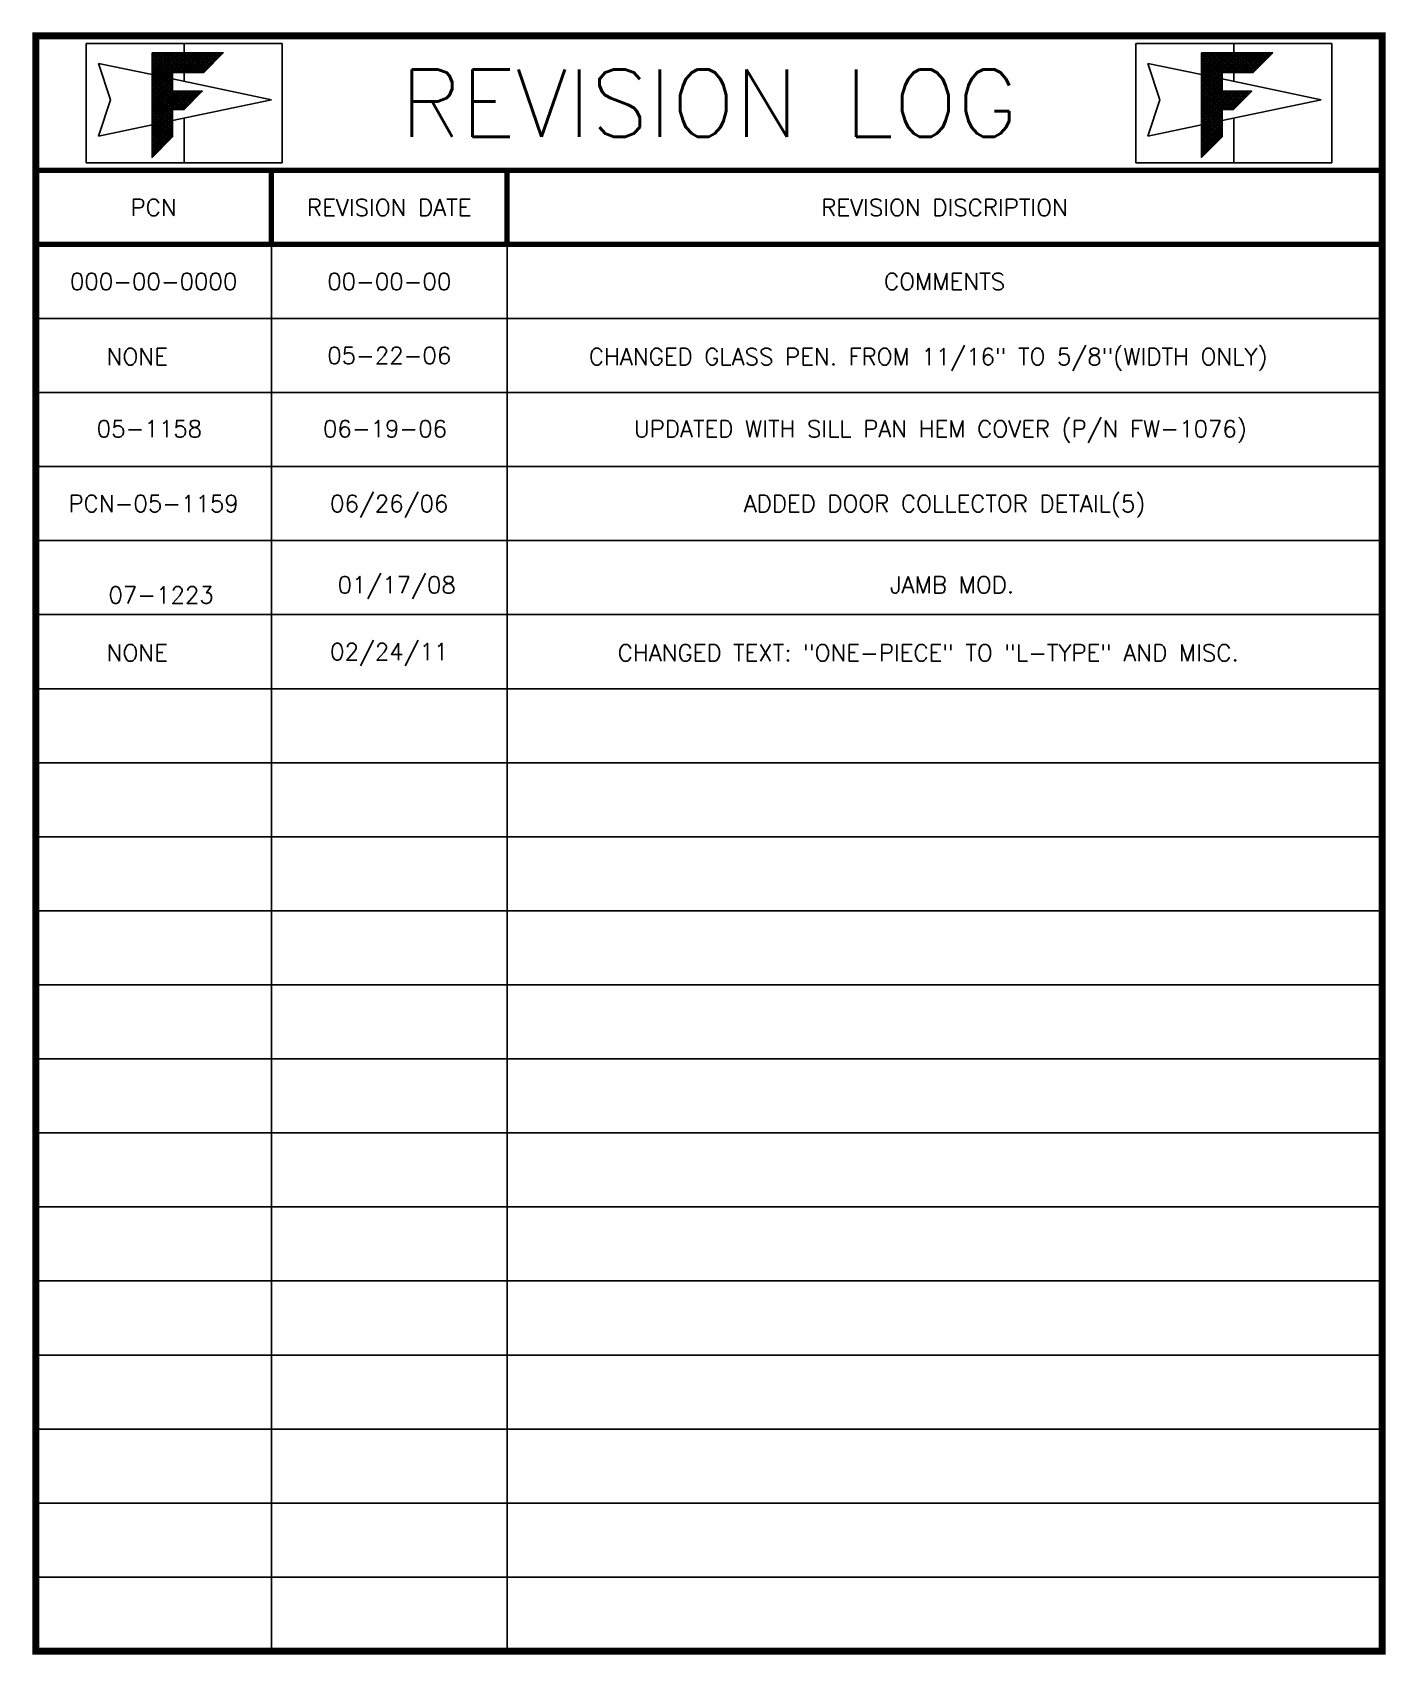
# Model space of a CAD drawing. Extents: x -7.7 to 55.8, y -21.7 to 30.1.
# Drawn here: x 35.67 to 55.77, y 3.45 to 27.55 of the extents above; entities that cross this region are included whole.
import ezdxf
from ezdxf.enums import TextEntityAlignment as Align

# ---------------------------------------------------------------- set-up
doc = ezdxf.new("R2010")
doc.units = 0
doc.header["$LTSCALE"] = 0.25
doc.header["$MEASUREMENT"] = 0
doc.layers.get('0').update_dxf_attribs({"linetype": 'CONTINUOUS'})
doc.layers.add('REVISION LOG', color=7, linetype='CONTINUOUS')
doc.styles.get("Standard").update_dxf_attribs({"font": 'simplex.shx'})

# ---------------------------------------------------------------- blocks, each defined once
blk = doc.blocks.new('*X40')
at = {"color": 0}
for p, q in [((7.2329, 10.2346), (7.4628, 10.4645)), ((7.2329, 10.2452), (7.4522, 10.4645)), ((7.2329, 10.2558), (7.4416, 10.4645)), ((7.2329, 10.2664), (7.431, 10.4645)), ((7.2329, 10.277), (7.4204, 10.4645)), ((7.2329, 10.2876), (7.4098, 10.4645)), ((7.2329, 10.2982), (7.3992, 10.4645)), ((7.2329, 10.3089), (7.3886, 10.4645)), ((7.2329, 10.3195), (7.378, 10.4645)), ((7.2329, 10.3301), (7.3674, 10.4645)), ((7.2329, 10.3407), (7.3568, 10.4645)), ((7.2329, 10.3513), (7.3462, 10.4645)), ((7.2329, 10.3619), (7.3356, 10.4645)), ((7.2329, 10.3725), (7.325, 10.4645)), ((7.2329, 10.3831), (7.3143, 10.4645)), ((7.2329, 10.3937), (7.3037, 10.4645)), ((7.2329, 10.4043), (7.2931, 10.4645)), ((7.2329, 10.4149), (7.2825, 10.4645)), ((7.2329, 10.4255), (7.2719, 10.4645)), ((7.2329, 10.4361), (7.2613, 10.4645)), ((7.2329, 10.4467), (7.2507, 10.4645)), ((7.2329, 10.4573), (7.2401, 10.4645)), ((7.3549, 10.3369), (7.2329, 10.4589)), ((7.3549, 10.3263), (7.2329, 10.4483)), ((7.3549, 10.3157), (7.2329, 10.4377)), ((7.3549, 10.3051), (7.2329, 10.4271)), ((7.3549, 10.2945), (7.2329, 10.4164)), ((7.3549, 10.3475), (7.2379, 10.4645)), ((7.3646, 10.3484), (7.2485, 10.4645)), ((7.3752, 10.3484), (7.2591, 10.4645)), ((7.3858, 10.3484), (7.2697, 10.4645)), ((7.3965, 10.3484), (7.2803, 10.4645)), ((7.4071, 10.3484), (7.2909, 10.4645)), ((7.4177, 10.3484), (7.3015, 10.4645)), ((7.4283, 10.3484), (7.3122, 10.4645)), ((7.4389, 10.3484), (7.3228, 10.4645)), ((7.4495, 10.3484), (7.3334, 10.4645)), ((7.4601, 10.3484), (7.344, 10.4645)), ((7.4707, 10.3484), (7.3546, 10.4645)), ((7.3573, 10.3484), (7.4734, 10.4645)), ((7.4813, 10.3484), (7.3652, 10.4645)), ((7.3679, 10.3484), (7.4841, 10.4645)), ((7.4919, 10.3484), (7.3758, 10.4645)), ((7.3785, 10.3484), (7.4947, 10.4645)), ((7.5025, 10.3484), (7.3864, 10.4645)), ((7.3892, 10.3484), (7.5053, 10.4645)), ((7.5131, 10.3484), (7.397, 10.4645)), ((7.3998, 10.3484), (7.5159, 10.4645)), ((7.5237, 10.3484), (7.4076, 10.4645)), ((7.4104, 10.3484), (7.5265, 10.4645)), ((7.5343, 10.3484), (7.4182, 10.4645)), ((7.421, 10.3484), (7.5371, 10.4645)), ((7.5422, 10.3511), (7.4288, 10.4645)), ((7.4316, 10.3484), (7.5477, 10.4645)), ((7.5476, 10.3564), (7.4394, 10.4645)), ((7.4422, 10.3484), (7.5583, 10.4645)), ((7.5529, 10.3617), (7.45, 10.4645)), ((7.4528, 10.3484), (7.5689, 10.4645)), ((7.5582, 10.367), (7.4606, 10.4645)), ((7.4634, 10.3484), (7.5795, 10.4645)), ((7.5635, 10.3723), (7.4713, 10.4645)), ((7.474, 10.3484), (7.5901, 10.4645)), ((7.5688, 10.3776), (7.4819, 10.4645)), ((7.4846, 10.3484), (7.6007, 10.4645)), ((7.5741, 10.3829), (7.4925, 10.4645)), ((7.4952, 10.3484), (7.6113, 10.4645)), ((7.5794, 10.3882), (7.5031, 10.4645)), ((7.5058, 10.3484), (7.6219, 10.4645)), ((7.5847, 10.3935), (7.5137, 10.4645)), ((7.5164, 10.3484), (7.6325, 10.4645)), ((7.59, 10.3988), (7.5243, 10.4645)), ((7.527, 10.3484), (7.6432, 10.4645)), ((7.5953, 10.4041), (7.5349, 10.4645)), ((7.5376, 10.3484), (7.6538, 10.4645)), ((7.6006, 10.4094), (7.5455, 10.4645)), ((7.6059, 10.4147), (7.5561, 10.4645)), ((7.6112, 10.42), (7.5667, 10.4645)), ((7.6165, 10.4253), (7.5773, 10.4645)), ((7.6218, 10.4306), (7.5879, 10.4645)), ((7.6271, 10.4359), (7.5985, 10.4645)), ((7.6324, 10.4412), (7.6091, 10.4645)), ((7.6377, 10.4465), (7.6197, 10.4645)), ((7.643, 10.4519), (7.6304, 10.4645)), ((7.6483, 10.4572), (7.641, 10.4645)), ((7.6536, 10.4625), (7.6516, 10.4645)), ((7.3549, 10.2839), (7.2329, 10.4058)), ((7.3549, 10.2733), (7.2329, 10.3952)), ((7.3549, 10.2627), (7.2329, 10.3846)), ((7.3549, 10.2521), (7.2329, 10.374)), ((7.3549, 10.2415), (7.2329, 10.3634)), ((7.4404, 10.1454), (7.2329, 10.3528)), ((7.2329, 10.224), (7.3549, 10.3459)), ((7.4351, 10.1401), (7.2329, 10.3422)), ((7.2329, 10.2134), (7.3549, 10.3353)), ((7.4298, 10.1348), (7.2329, 10.3316)), ((7.2329, 10.2028), (7.3549, 10.3247)), ((7.4245, 10.1295), (7.2329, 10.321)), ((7.2329, 10.1922), (7.3549, 10.3141)), ((7.4159, 10.1274), (7.2329, 10.3104)), ((7.2329, 10.1816), (7.3549, 10.3035)), ((7.4053, 10.1274), (7.2329, 10.2998)), ((7.2329, 10.171), (7.3549, 10.2929)), ((7.3947, 10.1274), (7.2329, 10.2892)), ((7.2329, 10.1604), (7.3549, 10.2823)), ((7.3841, 10.1274), (7.2329, 10.2786)), ((7.2329, 10.1498), (7.3549, 10.2717)), ((7.3735, 10.1274), (7.2329, 10.268)), ((7.2329, 10.1391), (7.3549, 10.2611)), ((7.3629, 10.1274), (7.2329, 10.2574)), ((7.2329, 10.1285), (7.3549, 10.2505)), ((7.3549, 10.1248), (7.2329, 10.2467)), ((7.2329, 10.1179), (7.3549, 10.2399)), ((7.3549, 10.1142), (7.2329, 10.2361)), ((7.2329, 10.0119), (7.4571, 10.236)), ((7.2329, 10.0225), (7.4465, 10.236)), ((7.2329, 10.0331), (7.4359, 10.236)), ((7.2329, 10.0437), (7.4253, 10.236)), ((7.2329, 10.0543), (7.4147, 10.236)), ((7.2329, 10.0649), (7.4041, 10.236)), ((7.2329, 10.0755), (7.3935, 10.236)), ((7.2329, 10.0861), (7.3828, 10.236)), ((7.2329, 10.0967), (7.3722, 10.236)), ((7.2329, 10.1073), (7.3616, 10.236)), ((7.3549, 10.1036), (7.2329, 10.2255)), ((7.3591, 10.1274), (7.4677, 10.236)), ((7.4457, 10.1507), (7.3603, 10.236)), ((7.3697, 10.1274), (7.4783, 10.236)), ((7.451, 10.156), (7.3709, 10.236)), ((7.3803, 10.1274), (7.4889, 10.236)), ((7.4563, 10.1613), (7.3815, 10.236)), ((7.3909, 10.1274), (7.4995, 10.236)), ((7.4616, 10.1666), (7.3921, 10.236)), ((7.4015, 10.1274), (7.5101, 10.236)), ((7.4669, 10.1719), (7.4028, 10.236)), ((7.4121, 10.1274), (7.5207, 10.236)), ((7.4722, 10.1772), (7.4134, 10.236)), ((7.4775, 10.1825), (7.424, 10.236)), ((7.4828, 10.1878), (7.4346, 10.236)), ((7.4881, 10.1931), (7.4452, 10.236)), ((7.4934, 10.1984), (7.4558, 10.236)), ((7.4987, 10.2037), (7.4664, 10.236)), ((7.504, 10.209), (7.477, 10.236)), ((7.5093, 10.2143), (7.4876, 10.236)), ((7.5146, 10.2196), (7.4982, 10.236)), ((7.5199, 10.2249), (7.5088, 10.236)), ((7.5252, 10.2302), (7.5194, 10.236)), ((7.5305, 10.2355), (7.53, 10.236)), ((7.3549, 10.093), (7.2329, 10.2149)), ((7.3549, 10.0824), (7.2329, 10.2043)), ((7.3549, 10.0718), (7.2329, 10.1937)), ((7.3549, 10.0612), (7.2329, 10.1831)), ((7.3549, 10.0506), (7.2329, 10.1725)), ((7.3549, 10.0399), (7.2329, 10.1619)), ((7.3549, 10.0293), (7.2329, 10.1513)), ((7.3549, 10.0187), (7.2329, 10.1407)), ((7.3549, 10.0081), (7.2329, 10.1301)), ((7.2329, 10.0013), (7.3549, 10.1232)), ((7.3549, 9.9975), (7.2329, 10.1195)), ((7.2329, 9.9907), (7.3549, 10.1126)), ((7.3549, 9.9869), (7.2329, 10.1089)), ((7.2329, 9.98), (7.3549, 10.102)), ((7.3549, 9.9763), (7.2329, 10.0983)), ((7.2329, 9.9694), (7.3549, 10.0914)), ((7.3549, 9.9657), (7.2329, 10.0876)), ((7.2329, 9.9588), (7.3549, 10.0808)), ((7.3501, 9.9599), (7.2329, 10.077)), ((7.2329, 9.9482), (7.3549, 10.0702)), ((7.3448, 9.9546), (7.2329, 10.0664)), ((7.2329, 9.9376), (7.3549, 10.0596)), ((7.3395, 9.9493), (7.2329, 10.0558)), ((7.2329, 9.927), (7.3549, 10.049)), ((7.3342, 9.944), (7.2329, 10.0452)), ((7.2329, 9.9164), (7.3549, 10.0383)), ((7.3289, 9.9387), (7.2329, 10.0346)), ((7.2329, 9.9058), (7.3549, 10.0277)), ((7.3236, 9.9334), (7.2329, 10.024)), ((7.2329, 9.8952), (7.3549, 10.0171)), ((7.3183, 9.9281), (7.2329, 10.0134)), ((7.2329, 9.8846), (7.3549, 10.0065)), ((7.313, 9.9228), (7.2329, 10.0028)), ((7.2329, 9.874), (7.3549, 9.9959)), ((7.3077, 9.9175), (7.2329, 9.9922)), ((7.2329, 9.8634), (7.3549, 9.9853)), ((7.3024, 9.9122), (7.2329, 9.9816)), ((7.2329, 9.8528), (7.3549, 9.9747)), ((7.2971, 9.9069), (7.2329, 9.971)), ((7.2918, 9.9015), (7.2329, 9.9604)), ((7.2865, 9.8962), (7.2329, 9.9498)), ((7.2811, 9.8909), (7.2329, 9.9392)), ((7.2758, 9.8856), (7.2329, 9.9285)), ((7.2705, 9.8803), (7.2329, 9.9179)), ((7.2652, 9.875), (7.2329, 9.9073)), ((7.2599, 9.8697), (7.2329, 9.8967)), ((7.2546, 9.8644), (7.2329, 9.8861)), ((7.2493, 9.8591), (7.2329, 9.8755)), ((7.244, 9.8538), (7.2329, 9.8649)), ((7.2387, 9.8485), (7.2329, 9.8543)), ((7.2334, 9.8432), (7.2329, 9.8437))]:
    blk.add_line(p, q, dxfattribs=at)
blk = doc.blocks.new('Revision Log')
at = {"layer": 'REVISION LOG', "color": 151}
for p, q in [((0.6875, -0.0287), (1.4153, -0.0287)), ((0.6875, -0.0287), (0.6875, -0.4713)), ((1.0514, -0.0287), (1.0514, -0.0633)), ((1.4153, -0.0287), (1.4153, -0.4713)), ((4.5847, -0.0287), (5.3125, -0.0287)), ((4.5847, -0.0287), (4.5847, -0.4713)), ((4.9486, -0.0287), (4.9486, -0.0633)), ((5.3125, -0.0287), (5.3125, -0.4713)), ((1.0514, -0.1359), (1.0514, -0.1693)), ((4.9486, -0.1359), (4.9486, -0.1693)), ((1.0514, -0.3057), (1.0514, -0.4713)), ((4.9486, -0.3057), (4.9486, -0.4713)), ((0.6875, -0.4713), (1.4153, -0.4713)), ((4.5847, -0.4713), (5.3125, -0.4713))]:
    blk.add_line(p, q, dxfattribs=at)
at = {"layer": 'REVISION LOG', "color": 1}
for p, q in [((0.9319, -0.1442), (0.7322, -0.1023)), ((0.7322, -0.1023), (0.7772, -0.2375)), ((4.8292, -0.1442), (4.6294, -0.1023)), ((4.6294, -0.1023), (4.6744, -0.2375)), ((1.3755, -0.2375), (1.0082, -0.1603)), ((5.2728, -0.2375), (4.9054, -0.1603)), ((0.7772, -0.2375), (0.7322, -0.3729)), ((1.3755, -0.2375), (1.0082, -0.3148)), ((4.6744, -0.2375), (4.6294, -0.3729)), ((5.2728, -0.2375), (4.9054, -0.3148)), ((0.9319, -0.3308), (0.7322, -0.3729)), ((4.8292, -0.3308), (4.6294, -0.3729))]:
    blk.add_line(p, q, dxfattribs=at)
at = {"layer": 'REVISION LOG'}
for p, q in [((2.25, -0.5), (2.25, -6)), ((1.375, -0.775), (1.375, -6)), ((0.5, -1.05), (5.5, -1.05)), ((0.5, -1.325), (5.5, -1.325)), ((0.5, -1.6), (5.5, -1.6)), ((0.5, -1.875), (5.5, -1.875)), ((0.5, -2.15), (5.5, -2.15)), ((0.5, -2.425), (5.5, -2.425)), ((0.5, -2.7), (5.5, -2.7)), ((0.5, -2.975), (5.5, -2.975)), ((0.5, -3.25), (5.5, -3.25)), ((0.5, -3.525), (5.5, -3.525)), ((0.5, -3.8), (5.5, -3.8)), ((0.5, -4.075), (5.5, -4.075)), ((0.5, -4.35), (5.5, -4.35)), ((0.5, -4.625), (5.5, -4.625)), ((0.5, -4.9), (5.5, -4.9)), ((0.5, -5.175), (5.5, -5.175)), ((0.5, -5.45), (5.5, -5.45)), ((0.5, -5.725), (5.5, -5.725))]:
    blk.add_line(p, q, dxfattribs=at)
at = {"layer": 'REVISION LOG', "const_width": 0.025}
blk.add_lwpolyline([(5.5, -6), (5.5, 0), (0.5, 0), (0.5, -6), (5.5, -6), (5.5, -6)], close=True, dxfattribs=at)
at = {"layer": 'REVISION LOG', "color": 151}
for points in [[(1.0082, -0.3757), (1.0082, -0.274), (1.0504, -0.274), (1.0082, -0.274), (1.0082, -0.3757), (0.9319, -0.4519), (0.9319, -0.0633), (1.1962, -0.0633), (1.1236, -0.1359), (1.0082, -0.1359), (1.0082, -0.2061), (1.1182, -0.2061), (1.0082, -0.2061), (1.0082, -0.1359), (1.1236, -0.1359), (1.1962, -0.0633), (0.9319, -0.0633), (0.9319, -0.4519), (1.0082, -0.3757), (1.0082, -0.274), (1.0504, -0.274), (1.1182, -0.2061), (1.0082, -0.2061), (1.0082, -0.1359), (1.1236, -0.1359), (1.1962, -0.0633), (0.9319, -0.0633), (0.9319, -0.4519)], [(4.9054, -0.3757), (4.9054, -0.274), (4.9476, -0.274), (4.9054, -0.274), (4.9054, -0.3757), (4.8292, -0.4519), (4.8292, -0.0633), (5.0934, -0.0633), (5.0208, -0.1359), (4.9054, -0.1359), (4.9054, -0.2061), (5.0155, -0.2061), (4.9054, -0.2061), (4.9054, -0.1359), (5.0208, -0.1359), (5.0934, -0.0633), (4.8292, -0.0633), (4.8292, -0.4519), (4.9054, -0.3757), (4.9054, -0.274), (4.9476, -0.274), (5.0155, -0.2061), (4.9054, -0.2061), (4.9054, -0.1359), (5.0208, -0.1359), (5.0934, -0.0633), (4.8292, -0.0633), (4.8292, -0.4519)]]:
    blk.add_lwpolyline(points, close=True, dxfattribs=at)
at = {"layer": 'REVISION LOG', "const_width": 0.02}
for points in [[(0.5, -0.5), (5.5, -0.5)], [(1.375, -0.5), (1.375, -0.775)], [(2.25, -0.5), (2.25, -0.775)], [(0.5, -0.775), (5.5, -0.775)]]:
    blk.add_lwpolyline(points, dxfattribs=at)
at = {"layer": 'REVISION LOG', "color": 151, "xscale": 0.625, "yscale": 0.625, "zscale": 0.625}
for p in [(-3.5886, -6.6036), (0.3086, -6.6036)]:
    blk.add_blockref('*X40', p, dxfattribs=at)
at = {"layer": 'REVISION LOG'}
for s, height, p in [('REVISION LOG', 0.25, (3, -0.25)), ('PCN', 0.0625, (0.9375, -0.6375)), ('REVISION DATE', 0.0625, (1.8125, -0.6375)), ('REVISION DISCRIPTION', 0.0625, (3.875, -0.6375)), ('000-00-0000', 0.0625, (0.9375, -0.9125)), ('00-00-00', 0.0625, (1.8125, -0.9125)), ('COMMENTS', 0.0625, (3.875, -0.9125))]:
    blk.add_text(s, height=height, dxfattribs=at).set_placement(p, align=Align.MIDDLE_CENTER)

msp = doc.modelspace()

# ---------------------------------------------------------------- block references
at = {"xscale": 4, "yscale": 4, "zscale": 4}
msp.add_blockref('Revision Log', (33.72411, 27.50166), dxfattribs=at)

# ---------------------------------------------------------------- texts
at = {"layer": 'REVISION LOG'}
for s, p in [('CHANGED GLASS PEN. FROM 11/16" TO 5/8"(WIDTH ONLY)', (48.98085, 22.73484)), ('NONE', (37.23085, 22.73484)), ('05-22-06', (40.97411, 22.75166)), ('05-1158', (37.41121, 21.66336)), ('06-19-06', (40.91121, 21.66336)), ('UPDATED WITH SILL PAN HEM COVER (P/N FW-1076)', (49.16121, 21.66336)), ('PCN-05-1159', (37.47411, 20.55166)), ('06/26/06', (40.97411, 20.55166)), ('ADDED DOOR COLLECTOR DETAIL(5)', (49.22411, 20.55166)), ('07-1223', (37.58528, 19.19399)), ('01/17/08', (41.08528, 19.34416)), ('JAMB MOD.', (49.33528, 19.34583)), ('NONE', (37.23085, 18.33484)), ('02/24/11', (40.97411, 18.35166)), ('CHANGED TEXT: "ONE-PIECE" TO "L-TYPE" AND MISC.', (48.98085, 18.33484))]:
    msp.add_text(s, height=0.25, dxfattribs=at).set_placement(p, align=Align.MIDDLE_CENTER)

doc.saveas('drawing.dxf')
